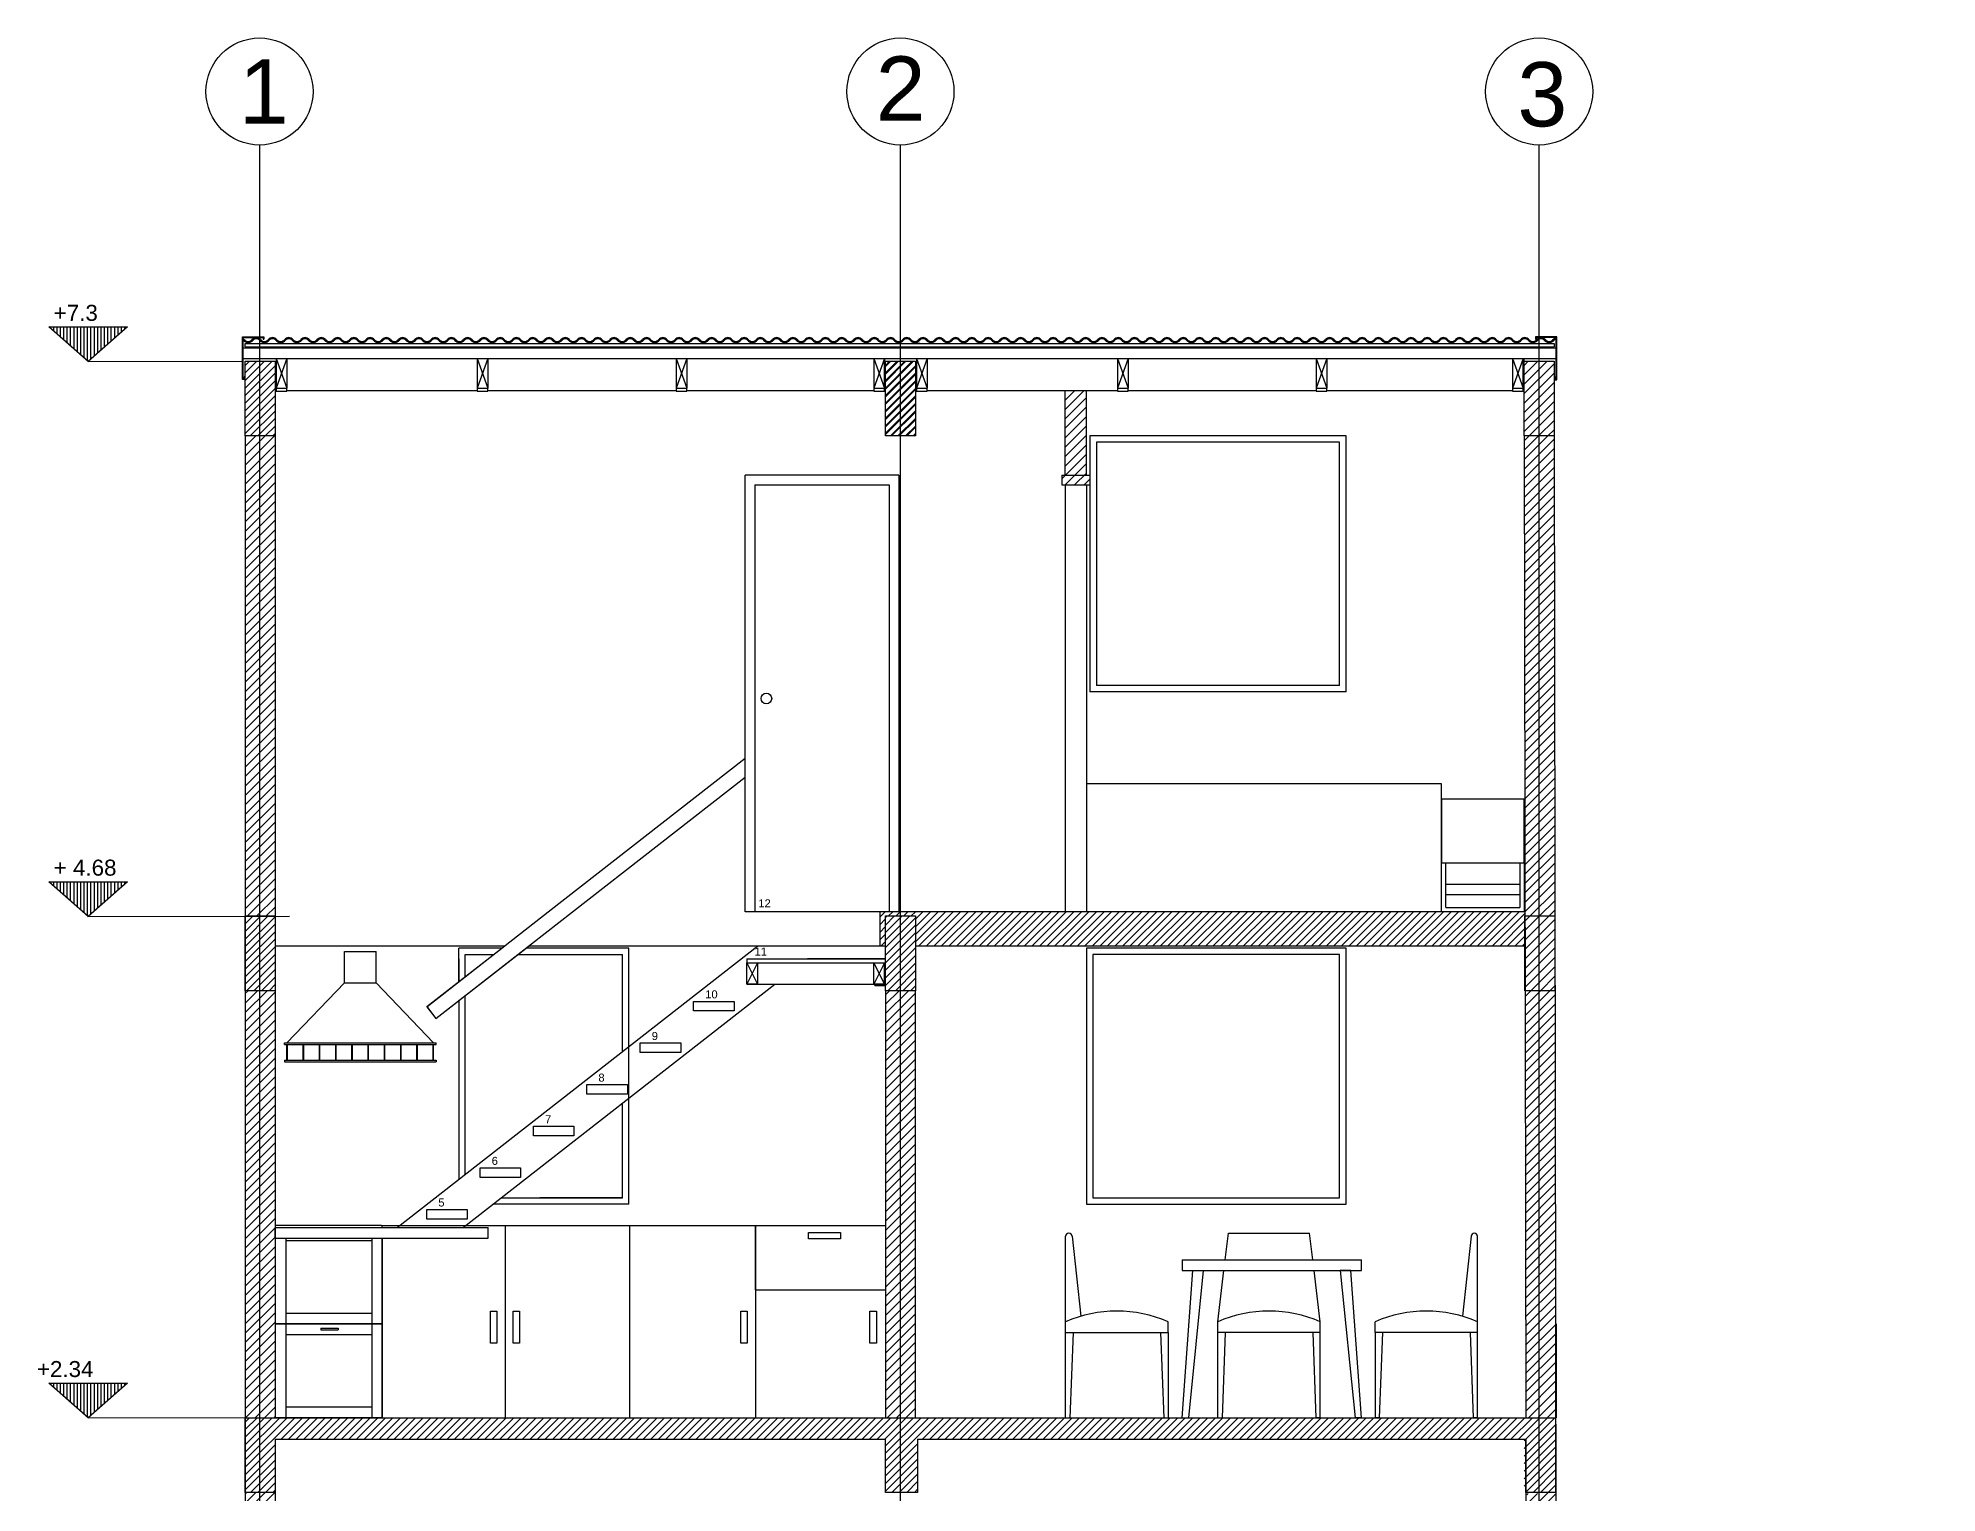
# Model space of a CAD drawing. Header units: inches. Extents: x 270 to 8013, y -75 to 10330.
# Drawn here: x 487 to 1377, y 1658 to 2340 of the extents above; entities that cross this region are included whole.
import ezdxf

# ---------------------------------------------------------------- set-up
doc = ezdxf.new("R2010")
doc.units = ezdxf.units.IN
doc.header["$MEASUREMENT"] = 0
for name, color, linetype in [('A-ANNO-SYMB', 6, 'Continuous'), ('A-ANNO-TEXT', 6, 'Continuous'), ('A-ELEV-MBE1', 7, 'Continuous'), ('A-ELEV-PATT', 8, 'Continuous'), ('A-FLOR-LEVL', 11, 'Continuous'), ('A-FURN', 3, 'Continuous'), ('A-GLAZ-FULL', 4, 'Continuous'), ('A-SECT-MCUT', 7, 'Continuous'), ('A-SECT-PATT', 8, 'Continuous'), ('A-WALL-FULL', 7, 'Continuous'), ('G-ANNO-NPLT', 210, 'Continuous'), ('IN-FURN', 3, 'Continuous')]:
    doc.layers.add(name, color=color, linetype=linetype)
doc.layers.add('k_prospetto', color=251, linetype='Continuous', plot=False)
doc.styles.add('E-ARIAL', font='arial.ttf')
pattern_1 = [(45, (407.2134, 1330.8159), (-1.767767, 1.767767), [])]

msp = doc.modelspace()

# ---------------------------------------------------------------- hatches: boundary and pattern name
at = {"layer": 'A-SECT-PATT'}
h = msp.add_hatch(dxfattribs=at)
h.set_pattern_fill('ANSI31', color=256, scale=0.5, angle=585, style=0)
h.set_pattern_definition([(270, (20958.961, -10978.0017), (1.5875, -4e-15), [])])
h.paths.add_polyline_path([(492.23, 2204.73), (510.62, 2188.5), (529.02, 2204.73)])
h = msp.add_hatch(dxfattribs=at)
h.set_pattern_fill('ANSI31', color=256, scale=20, angle=360, style=0)
h.set_pattern_definition(pattern_1)
h.paths.add_polyline_path([(598.28, 2188.64), (584.28, 2188.64), (584.28, 2153.64), (598.28, 2153.64)])
h = msp.add_hatch(dxfattribs=at)
h.set_pattern_fill('ANSI31', color=256, scale=20, angle=360, style=0)
h.set_pattern_definition(pattern_1)
h.paths.add_polyline_path([(898.25, 2188.64), (884.25, 2188.64), (884.25, 2153.64), (898.25, 2153.64)])
h = msp.add_hatch(dxfattribs=at)
h.set_pattern_fill('ANSI31', color=256, scale=20, angle=360, style=0)
h.set_pattern_definition([(45, (707.179, 1330.8159), (-1.767767, 1.767767), [])])
h.paths.add_polyline_path([(898.25, 2188.64), (884.25, 2188.64), (884.25, 2153.64), (898.25, 2153.64)])
h = msp.add_hatch(dxfattribs=at)
h.set_pattern_fill('ANSI31', color=256, scale=25, angle=360)
h.paths.add_polyline_path([(1190.53, 2188.64), (1183.53, 2188.64), (1183.53, 2174.59), (1183.53, 2153.64), (1190.53, 2153.64)])
h.paths.add_polyline_path([(1197.53, 2188.64), (1190.53, 2188.64), (1190.53, 2153.64), (1197.53, 2153.64)])
h.paths.add_polyline_path([(1190.53, 1928.79), (1183.86, 1928.79), (1183.91, 1893.79), (1190.53, 1893.79)])
h.paths.add_polyline_path([(1197.86, 1928.79), (1190.53, 1928.79), (1190.53, 1893.79), (1197.86, 1893.79)])
h = msp.add_hatch(dxfattribs=at)
h.set_pattern_fill('ANSI31', color=256, scale=25)
h.paths.add_polyline_path([(978.41, 2174.98), (968.41, 2174.98), (968.41, 2135.24), (978.41, 2135.24)])
h.paths.add_polyline_path([(979.91, 2135.24), (966.91, 2135.24), (966.91, 2130.74), (979.91, 2130.74)])
h = msp.add_hatch(dxfattribs=at)
h.set_pattern_fill('ANSI31', color=256, scale=25, angle=360)
h.paths.add_polyline_path([(591.04, 2153.64), (584.28, 2153.64), (584.28, 1928.79), (591.04, 1928.79)])
h.paths.add_polyline_path([(598.28, 2153.64), (591.04, 2153.64), (591.04, 1928.79), (598.28, 1928.79)])
h.paths.add_polyline_path([(1190.53, 2153.64), (1183.53, 2153.64), (1183.86, 1928.79), (1190.53, 1928.79)])
h.paths.add_polyline_path([(1197.53, 2153.64), (1190.53, 2153.64), (1190.53, 1928.79), (1197.86, 1928.79)])
h.paths.add_polyline_path([(1197.91, 1893.79), (1190.53, 1893.79), (1190.53, 1693.73), (1198.2, 1693.73)])
h.paths.add_polyline_path([(1190.53, 1893.79), (1183.91, 1893.79), (1184.2, 1693.73), (1190.53, 1693.73)])
h.paths.add_polyline_path([(891.25, 1893.79), (884.28, 1893.79), (884.29, 1693.73), (891.25, 1693.73)])
h.paths.add_polyline_path([(898.28, 1893.79), (891.25, 1893.79), (891.25, 1693.73), (898.28, 1693.73)])
h.paths.add_polyline_path([(591.04, 1893.79), (584.28, 1893.79), (584.28, 1693.84), (591.04, 1693.85)])
h.paths.add_polyline_path([(598.28, 1781.71), (598.28, 1893.79), (591.04, 1893.79), (591.04, 1693.85), (598.28, 1693.87), (598.28, 1737.72), (598.28, 1737.72)])
h.paths.add_polyline_path([(2537.22, 1893.73), (2530.51, 1893.73), (2530.51, 1693.74), (2532.07, 1693.72), (2537.22, 1693.71)])
h.paths.add_polyline_path([(2544.32, 1893.73), (2537.22, 1893.73), (2537.22, 1693.71), (2544.18, 1693.7)])
h.paths.add_polyline_path([(2537.22, 2153.64), (2530.51, 2153.64), (2530.51, 1928.74), (2532.26, 1928.73), (2537.22, 1928.73)])
h.paths.add_polyline_path([(2544.51, 2153.64), (2537.22, 2153.64), (2537.22, 1928.73), (2544.34, 1928.73)])
h.paths.add_polyline_path([(3137.51, 2153.64), (3130.51, 2153.64), (3130.24, 2030.73), (3130.51, 2030.73), (3130.51, 1930.73), (3130.03, 1930.73), (3130.02, 1928.79), (3137.51, 1928.79)])
h.paths.add_polyline_path([(3144.51, 2153.64), (3137.51, 2153.64), (3137.51, 1928.79), (3144.18, 1928.79)])
h.paths.add_polyline_path([(3137.51, 1893.79), (3129.95, 1893.79), (3129.49, 1683.73), (3129.51, 1683.73), (3129.51, 1658.73), (3129.7, 1658.73), (3137.51, 1658.73)])
h.paths.add_polyline_path([(3144.13, 1893.79), (3137.51, 1893.79), (3137.51, 1658.73), (3143.79, 1658.73)])
h.paths.add_polyline_path([(591.04, 1658.73), (584.28, 1658.73), (584.28, 1458.73), (591.04, 1458.73)])
h.paths.add_polyline_path([(598.28, 1658.73), (591.04, 1658.73), (591.04, 1458.73), (598.28, 1458.73)])
h.paths.add_polyline_path([(1190.37, 1658.23), (1184.73, 1658.23), (1184.73, 1459.4), (1190.37, 1459.4)])
h.paths.add_polyline_path([(1198.25, 1658.73), (1190.53, 1658.73), (1190.53, 1458.73), (1198.53, 1458.73)])
h.paths.add_polyline_path([(2544.15, 1658.73), (2537.22, 1658.73), (2537.22, 1458.73), (2544.01, 1458.73)])
h.paths.add_polyline_path([(2537.22, 1658.73), (2530.51, 1658.73), (2530.51, 1458.73), (2537.22, 1458.73)])
h.paths.add_polyline_path([(2837.43, 1658.8), (2829.01, 1658.8), (2829.01, 1458.73), (2837.43, 1458.73)])
h.paths.add_polyline_path([(2844.06, 1658.8), (2837.43, 1658.8), (2837.43, 1458.73), (2844.01, 1458.73)])
h.paths.add_polyline_path([(3143.79, 1658.7), (3137.51, 1658.71), (3137.51, 1458.73), (3143.51, 1458.73)])
h.paths.add_polyline_path([(3137.51, 1658.71), (3129.44, 1658.73), (3129.01, 1458.73), (3129.51, 1458.73), (3137.51, 1458.73)])
h.paths.add_polyline_path([(3135.35, 1459.4), (3129.7, 1459.4), (3129.7, 1658.23), (3135.35, 1658.23)], flags=16)
h.paths.add_polyline_path([(3135.35, 1658.23), (3129.7, 1658.23), (3129.7, 1459.4), (3135.35, 1459.4)], flags=16)
h = msp.add_hatch(dxfattribs=at)
h.set_pattern_fill('ANSI31', color=256, scale=0.5, angle=585, style=0)
h.set_pattern_definition([(270, (20958.961, -11237.9134), (1.5875, -4e-15), [])])
h.paths.add_polyline_path([(492.23, 1944.82), (510.62, 1928.59), (529.02, 1944.82)])
h = msp.add_hatch(dxfattribs=at)
h.set_pattern_fill('ANSI31', color=256, scale=20, angle=360, style=0)
h.set_pattern_definition(pattern_1)
h.paths.add_polyline_path([(598.28, 1928.79), (584.28, 1928.79), (584.28, 1893.79), (598.28, 1893.79)])
h = msp.add_hatch(dxfattribs=at)
h.set_pattern_fill('ANSI31', color=256, scale=20, angle=360)
h.set_pattern_definition([(45, (415.6093, -998.4868), (-1.767767, 1.767767), [])])
h.paths.add_polyline_path([(1183.87, 1914.75), (1183.87, 1930.73), (881.56, 1930.74), (881.56, 1914.74), (884.28, 1914.74), (884.28, 1928.79), (898.28, 1928.79), (898.28, 1914.74)])
h = msp.add_hatch(dxfattribs=at)
h.set_pattern_fill('ANSI31', color=256, scale=20, angle=360, style=0)
h.set_pattern_definition(pattern_1)
h.paths.add_polyline_path([(898.28, 1928.79), (884.28, 1928.79), (884.28, 1893.79), (898.28, 1893.79)])
h = msp.add_hatch(dxfattribs=at)
h.set_pattern_fill('STEEL', color=256, scale=2, angle=450, style=0)
h.set_pattern_definition([(225, (7377.65118, -1542.05843), (-0.176776695, 0.176776695), []), (225, (7377.52618, -1542.05843), (-0.176776695, 0.176776695), [])])
h.paths.add_polyline_path([(879.28, 1896.29), (879.28, 1896.79), (883.78, 1896.79), (883.78, 1901.29), (884.28, 1901.29), (884.28, 1896.29)])
h = msp.add_hatch(dxfattribs=at)
h.set_pattern_fill('ANSI31', color=256, scale=0.5, angle=585, style=0)
h.set_pattern_definition([(270, (20958.961, -11472.7927), (1.5875, -4e-15), [])])
h.paths.add_polyline_path([(492.23, 1709.94), (510.62, 1693.71), (529.02, 1709.94)])
h = msp.add_hatch(dxfattribs=at)
h.set_pattern_fill('ANSI31', color=256, scale=20, angle=360, style=0)
h.set_pattern_definition(pattern_1)
h.paths.add_polyline_path([(598.28, 1683.73), (884.29, 1683.73), (884.29, 1658.73), (899.29, 1658.73), (899.29, 1683.73), (1183.53, 1683.73), (1183.53, 1658.73), (1198.53, 1658.73), (1198.53, 1693.73), (1183.53, 1693.73), (717.99, 1693.73), (584.28, 1693.73), (584.28, 1658.73), (598.28, 1658.73)])

# ---------------------------------------------------------------- linework, layer by layer
at = {"layer": 'A-ANNO-SYMB'}
for p, q in [((510.61, 2188.52), (583.28, 2188.67)), ((510.37, 1928.6), (605, 1928.76)), ((510.61, 1693.73), (605.23, 1693.88))]:
    msp.add_line(p, q, dxfattribs=at)
for points in [[(510.61, 2188.52), (492.21, 2204.75), (529.01, 2204.75)], [(510.61, 1928.6), (492.21, 1944.83), (529.01, 1944.83)], [(510.61, 1693.73), (492.21, 1709.95), (529.01, 1709.95)]]:
    msp.add_lwpolyline(points, close=True, dxfattribs=at)
for centre in [(590.93, 2315.01), (891.25, 2315.01), (1190.53, 2315.01)]:
    msp.add_circle(centre, 25.08, dxfattribs=at)
at = {"layer": 'A-ELEV-MBE1'}
for p, q in [((583.7, 2198.83), (583.31, 2198.51)), ((592.71, 2199.06), (593.01, 2199.06)), ((690.38, 2198.83), (689.99, 2198.51)), ((694.19, 2198.83), (694.58, 2198.51)), ((751.34, 2198.83), (750.95, 2198.51)), ((858.02, 2198.83), (857.63, 2198.51)), ((861.83, 2198.83), (862.22, 2198.51)), ((957.08, 2198.83), (956.69, 2198.51)), ((960.89, 2198.83), (961.28, 2198.51)), ((1063.77, 2198.83), (1063.38, 2198.51)), ((1067.58, 2198.83), (1067.96, 2198.51)), ((1162.83, 2198.83), (1162.44, 2198.51)), ((1166.64, 2198.83), (1167.02, 2198.51)), ((583.31, 2194.98), (898.25, 2194.98)), ((583.31, 2189.98), (898.25, 2189.98)), ((584.28, 2196.95), (898.25, 2196.95)), ((584.28, 2195.45), (584.28, 2196.95)), ((584.28, 2195.45), (898.25, 2195.45)), ((883.73, 2174.59), (883.73, 2189.98)), ((884.25, 2196.95), (1197.53, 2196.95)), ((884.25, 2195.45), (1197.53, 2195.45)), ((884.25, 2194.98), (1198.51, 2194.98)), ((884.28, 2189.98), (1198.85, 2189.98)), ((900.29, 2196.96), (898.49, 2196.96)), ((1183.53, 2174.59), (1183.53, 2189.98)), ((583.71, 2180.36), (583.71, 2181.36)), ((584.01, 2181.36), (583.71, 2181.36)), ((584.01, 2180.06), (584.01, 2181.36)), ((1197.81, 2180.02), (1197.81, 2181.32)), ((1197.81, 2181.32), (1198.11, 2181.32)), ((1198.11, 2180.32), (1198.11, 2181.32)), ((603.76, 2174.98), (692.97, 2174.98)), ((697.97, 2174.98), (786.1, 2174.98)), ((791.1, 2174.98), (878.73, 2174.98)), ((903.72, 2174.98), (992.93, 2174.98)), ((968.41, 2135.24), (968.41, 2174.98)), ((978.41, 2135.24), (978.41, 2174.98)), ((997.93, 2174.98), (1086.07, 2174.98)), ((1091.07, 2174.98), (1178.06, 2174.98)), ((1183.53, 2153.64), (1184.2, 1693.73)), ((1197.53, 2153.64), (1198.53, 1458.73)), ((890.46, 2135.24), (890.46, 1930.74)), ((966.91, 2135.24), (979.91, 2135.24)), ((966.91, 2135.24), (966.91, 2130.74)), ((966.91, 2130.74), (979.91, 2130.74)), ((979.91, 2135.24), (979.91, 2130.74)), ((1183.86, 1930.73), (818.46, 1930.74)), ((881.56, 1930.74), (881.56, 1914.74)), ((598.29, 1914.73), (705.75, 1914.74)), ((717.13, 1914.74), (884.27, 1914.74)), ((898.28, 1914.74), (1183.86, 1914.74)), ((884.28, 1908.75), (847.7, 1908.75)), ((847.76, 1908.79), (884.28, 1908.79)), ((1184.21, 1683.73), (1184.53, 1458.73))]:
    msp.add_line(p, q, dxfattribs=at)
for points in [[(584.01, 2180.06), (583.01, 2180.06), (583.01, 2200.06), (593.01, 2200.06), (593.01, 2199.06)], [(583.71, 2180.36), (583.31, 2180.36), (583.31, 2199.76), (592.71, 2199.76), (592.71, 2199.06)], [(1197.81, 2180.02), (1198.81, 2180.02), (1198.81, 2200.02), (1188.81, 2200.02), (1188.81, 2199.02)], [(1198.11, 2180.32), (1198.51, 2180.32), (1198.51, 2199.72), (1189.11, 2199.72), (1189.11, 2199.02)], [(898.49, 2196.95), (898.49, 2196.96)], [(900.29, 2196.96), (900.29, 2196.95)], [(1178.06, 2175.97), (1178.06, 2174.59), (1183.06, 2174.59), (1183.06, 2189.98)], [(598.76, 2175.97), (598.76, 2174.59), (603.76, 2174.59), (603.76, 2175.97)], [(692.97, 2175.97), (692.97, 2174.59), (697.97, 2174.59), (697.97, 2175.97)], [(786.1, 2175.97), (786.1, 2174.59), (791.1, 2174.59), (791.1, 2175.97)], [(878.73, 2175.97), (878.73, 2174.59), (883.73, 2174.59), (883.73, 2175.97)], [(898.72, 2175.97), (898.72, 2174.59), (903.72, 2174.59), (903.72, 2175.97)], [(992.93, 2175.97), (992.93, 2174.59), (997.93, 2174.59), (997.93, 2175.97)], [(1086.07, 2175.97), (1086.07, 2174.59), (1091.07, 2174.59), (1091.07, 2175.97)], [(879.28, 1896.29), (879.28, 1896.79), (883.78, 1896.79), (883.78, 1901.29), (884.28, 1901.29)], [(879.28, 1896.29), (884.28, 1896.29), (884.28, 1901.29)], [(899.29, 1683.73), (899.29, 1658.73), (884.29, 1658.73), (884.29, 1683.73)]]:
    msp.add_lwpolyline(points, dxfattribs=at)
for centre, radius, start, end in [((585.61, 2200.39), 2.97, 219.42406, 320.57594), ((585.61, 2200.39), 2.47, 219.42406, 320.57594), ((589.42, 2197.26), 2.47, 39.42406, 140.57594), ((589.42, 2197.26), 1.97, 39.42406, 140.57594), ((593.23, 2200.39), 2.97, 219.42406, 320.57594), ((593.23, 2200.39), 2.47, 219.42406, 320.57594), ((597.04, 2197.26), 2.47, 39.42406, 140.57594), ((597.04, 2197.26), 1.97, 39.42406, 140.57594), ((600.85, 2200.39), 2.97, 219.42406, 320.57594), ((600.85, 2200.39), 2.47, 219.42406, 320.57594), ((604.66, 2197.26), 2.47, 39.42406, 140.57594), ((604.66, 2197.26), 1.97, 39.42406, 140.57594), ((608.47, 2200.39), 2.97, 219.42406, 320.57594), ((608.47, 2200.39), 2.47, 219.42406, 320.57594), ((612.28, 2197.26), 2.47, 39.42406, 140.57594), ((612.28, 2197.26), 1.97, 39.42406, 140.57594), ((616.09, 2200.39), 2.97, 219.42406, 320.57594), ((616.09, 2200.39), 2.47, 219.42406, 320.57594), ((619.9, 2197.26), 2.47, 39.42406, 140.57594), ((619.9, 2197.26), 1.97, 39.42406, 140.57594), ((623.71, 2200.39), 2.97, 219.42406, 320.57594), ((623.71, 2200.39), 2.47, 219.42406, 320.57594), ((627.52, 2197.26), 2.47, 39.42406, 140.57594), ((627.52, 2197.26), 1.97, 39.42406, 140.57594), ((631.33, 2200.39), 2.97, 219.42406, 320.57594), ((631.33, 2200.39), 2.47, 219.42406, 320.57594), ((635.14, 2197.26), 2.47, 39.42406, 140.57594), ((635.14, 2197.26), 1.97, 39.42406, 140.57594), ((638.95, 2200.39), 2.97, 219.42406, 320.57594), ((638.95, 2200.39), 2.47, 219.42406, 320.57594), ((642.76, 2197.26), 2.47, 39.42406, 140.57594), ((642.76, 2197.26), 1.97, 39.42406, 140.57594), ((646.57, 2200.39), 2.97, 219.42406, 320.57594), ((646.57, 2200.39), 2.47, 219.42406, 320.57594), ((650.38, 2197.26), 2.47, 39.42406, 140.57594), ((650.38, 2197.26), 1.97, 39.42406, 140.57594), ((654.19, 2200.39), 2.97, 219.42406, 320.57594), ((654.19, 2200.39), 2.47, 219.42406, 320.57594), ((658, 2197.26), 2.47, 39.42406, 140.57594), ((658, 2197.26), 1.97, 39.42406, 140.57594), ((661.81, 2200.39), 2.97, 219.42406, 320.57594), ((661.81, 2200.39), 2.47, 219.42406, 320.57594), ((665.62, 2197.26), 2.47, 39.42406, 140.57594), ((665.62, 2197.26), 1.97, 39.42406, 140.57594), ((669.43, 2200.39), 2.97, 219.42406, 320.57594), ((669.43, 2200.39), 2.47, 219.42406, 320.57594), ((673.24, 2197.26), 2.47, 39.42406, 140.57594), ((673.24, 2197.26), 1.97, 39.42406, 140.57594), ((677.05, 2200.39), 2.97, 219.42406, 320.57594), ((677.05, 2200.39), 2.47, 219.42406, 320.57594), ((680.86, 2197.26), 2.47, 39.42406, 140.57594), ((680.86, 2197.26), 1.97, 39.42406, 140.57594), ((684.67, 2200.39), 2.97, 219.42406, 320.57594), ((684.67, 2200.39), 2.47, 219.42406, 320.57594), ((688.48, 2197.26), 2.47, 39.42406, 140.57594), ((688.48, 2197.26), 1.97, 39.42406, 140.57594), ((692.29, 2200.39), 2.97, 219.42406, 320.57594), ((692.29, 2200.39), 2.97, 219.42406, 320.57594), ((692.29, 2200.39), 2.47, 219.42406, 320.57594), ((692.29, 2200.39), 2.47, 219.42406, 320.57594), ((696.1, 2197.26), 2.47, 39.42406, 140.57594), ((696.1, 2197.26), 1.97, 39.42406, 140.57594), ((699.91, 2200.39), 2.97, 219.42406, 320.57594), ((699.91, 2200.39), 2.47, 219.42406, 320.57594), ((703.72, 2197.26), 2.47, 39.42406, 140.57594), ((703.72, 2197.26), 1.97, 39.42406, 140.57594), ((707.53, 2200.39), 2.97, 219.42406, 320.57594), ((707.53, 2200.39), 2.47, 219.42406, 320.57594), ((711.34, 2197.26), 2.47, 39.42406, 140.57594), ((711.34, 2197.26), 1.97, 39.42406, 140.57594), ((715.15, 2200.39), 2.97, 219.42406, 320.57594), ((715.15, 2200.39), 2.47, 219.42406, 320.57594), ((718.96, 2197.26), 2.47, 39.42406, 140.57594), ((718.96, 2197.26), 1.97, 39.42406, 140.57594), ((722.77, 2200.39), 2.97, 219.42406, 320.57594), ((722.77, 2200.39), 2.47, 219.42406, 320.57594), ((726.58, 2197.26), 2.47, 39.42406, 140.57594), ((726.58, 2197.26), 1.97, 39.42406, 140.57594), ((730.39, 2200.39), 2.97, 219.42406, 320.57594), ((730.39, 2200.39), 2.47, 219.42406, 320.57594), ((734.2, 2197.26), 2.47, 39.42406, 140.57594), ((734.2, 2197.26), 1.97, 39.42406, 140.57594), ((738.01, 2200.39), 2.97, 219.42406, 320.57594), ((738.01, 2200.39), 2.47, 219.42406, 320.57594), ((741.82, 2197.26), 2.47, 39.42406, 140.57594), ((741.82, 2197.26), 1.97, 39.42406, 140.57594), ((745.63, 2200.39), 2.97, 219.42406, 320.57594), ((745.63, 2200.39), 2.47, 219.42406, 320.57594), ((749.44, 2197.26), 2.47, 39.42406, 140.57594), ((749.44, 2197.26), 1.97, 39.42406, 140.57594), ((753.25, 2200.39), 2.97, 219.42406, 320.57594), ((753.25, 2200.39), 2.97, 219.42406, 320.57594), ((753.25, 2200.39), 2.47, 219.42406, 320.57594), ((753.25, 2200.39), 2.47, 219.42406, 320.57594), ((757.06, 2197.26), 2.47, 39.42406, 140.57594), ((757.06, 2197.26), 2.47, 39.42406, 140.57594), ((757.06, 2197.26), 1.97, 39.42406, 140.57594), ((757.06, 2197.26), 1.97, 39.42406, 140.57594), ((760.87, 2200.39), 2.97, 219.42406, 320.57594), ((760.87, 2200.39), 2.47, 219.42406, 320.57594), ((764.68, 2197.26), 2.47, 39.42406, 140.57594), ((764.68, 2197.26), 1.97, 39.42406, 140.57594), ((768.49, 2200.39), 2.97, 219.42406, 320.57594), ((768.49, 2200.39), 2.47, 219.42406, 320.57594), ((772.3, 2197.26), 2.47, 39.42406, 140.57594), ((772.3, 2197.26), 1.97, 39.42406, 140.57594), ((776.11, 2200.39), 2.97, 219.42406, 320.57594), ((776.11, 2200.39), 2.47, 219.42406, 320.57594), ((779.92, 2197.26), 2.47, 39.42406, 140.57594), ((779.92, 2197.26), 1.97, 39.42406, 140.57594), ((783.73, 2200.39), 2.97, 219.42406, 320.57594), ((783.73, 2200.39), 2.47, 219.42406, 320.57594), ((787.54, 2197.26), 2.47, 39.42406, 140.57594), ((787.54, 2197.26), 1.97, 39.42406, 140.57594), ((791.35, 2200.39), 2.97, 219.42406, 320.57594), ((791.35, 2200.39), 2.47, 219.42406, 320.57594), ((795.16, 2197.26), 2.47, 39.42406, 140.57594), ((795.16, 2197.26), 1.97, 39.42406, 140.57594), ((798.97, 2200.39), 2.97, 219.42406, 320.57594), ((798.97, 2200.39), 2.47, 219.42406, 320.57594), ((802.78, 2197.26), 2.47, 39.42406, 140.57594), ((802.78, 2197.26), 1.97, 39.42406, 140.57594), ((806.59, 2200.39), 2.97, 219.42406, 320.57594), ((806.59, 2200.39), 2.47, 219.42406, 320.57594), ((810.4, 2197.26), 2.47, 39.42406, 140.57594), ((810.4, 2197.26), 1.97, 39.42406, 140.57594), ((814.21, 2200.39), 2.97, 219.42406, 320.57594), ((814.21, 2200.39), 2.47, 219.42406, 320.57594), ((818.02, 2197.26), 2.47, 39.42406, 140.57594), ((818.02, 2197.26), 1.97, 39.42406, 140.57594), ((821.83, 2200.39), 2.97, 219.42406, 320.57594), ((821.83, 2200.39), 2.47, 219.42406, 320.57594), ((825.64, 2197.26), 2.47, 39.42406, 140.57594), ((825.64, 2197.26), 1.97, 39.42406, 140.57594), ((829.45, 2200.39), 2.97, 219.42406, 320.57594), ((829.45, 2200.39), 2.47, 219.42406, 320.57594), ((833.26, 2197.26), 2.47, 39.42406, 140.57594), ((833.26, 2197.26), 1.97, 39.42406, 140.57594), ((837.07, 2200.39), 2.97, 219.42406, 320.57594), ((837.07, 2200.39), 2.47, 219.42406, 320.57594), ((840.88, 2197.26), 2.47, 39.42406, 140.57594), ((840.88, 2197.26), 1.97, 39.42406, 140.57594), ((844.69, 2200.39), 2.97, 219.42406, 320.57594), ((844.69, 2200.39), 2.47, 219.42406, 320.57594), ((848.5, 2197.26), 2.47, 39.42406, 140.57594), ((848.5, 2197.26), 1.97, 39.42406, 140.57594), ((852.31, 2200.39), 2.97, 219.42406, 320.57594), ((852.31, 2200.39), 2.47, 219.42406, 320.57594), ((856.12, 2197.26), 2.47, 39.42406, 140.57594), ((856.12, 2197.26), 1.97, 39.42406, 140.57594), ((859.93, 2200.39), 2.97, 219.42406, 320.57594), ((859.93, 2200.39), 2.97, 219.42406, 320.57594), ((859.93, 2200.39), 2.47, 219.42406, 320.57594), ((859.93, 2200.39), 2.47, 219.42406, 320.57594), ((863.74, 2197.26), 2.47, 39.42406, 140.57594), ((863.74, 2197.26), 1.97, 39.42406, 140.57594), ((867.55, 2200.39), 2.97, 219.42406, 320.57594), ((867.55, 2200.39), 2.47, 219.42406, 320.57594), ((871.36, 2197.26), 2.47, 39.42406, 140.57594), ((871.36, 2197.26), 1.97, 39.42406, 140.57594), ((875.17, 2200.39), 2.97, 219.42406, 320.57594), ((875.17, 2200.39), 2.47, 219.42406, 320.57594), ((878.98, 2197.26), 2.47, 39.42406, 140.57594), ((878.98, 2197.26), 1.97, 39.42406, 140.57594), ((882.79, 2200.39), 2.97, 219.42406, 320.57594), ((882.79, 2200.39), 2.47, 219.42406, 320.57594), ((886.6, 2197.26), 2.47, 39.42406, 140.57594), ((886.6, 2197.26), 1.97, 39.42406, 140.57594), ((890.41, 2200.39), 2.97, 219.42406, 320.57594), ((890.41, 2200.39), 2.97, 219.42406, 320.57594), ((890.41, 2200.39), 2.47, 219.42406, 320.57594), ((890.41, 2200.39), 2.47, 219.42406, 320.57594), ((894.22, 2197.26), 2.47, 39.42406, 140.57594), ((894.22, 2197.26), 2.47, 39.42406, 140.57594), ((894.22, 2197.26), 1.97, 39.42406, 140.57594), ((894.22, 2197.26), 1.97, 39.42406, 140.57594), ((898.03, 2200.39), 2.97, 219.42406, 320.57594), ((898.03, 2200.39), 2.47, 219.42406, 320.57594), ((901.84, 2197.26), 2.47, 39.42406, 140.57594), ((901.84, 2197.26), 1.97, 39.42406, 140.57594), ((905.65, 2200.39), 2.97, 219.42406, 320.57594), ((905.65, 2200.39), 2.47, 219.42406, 320.57594), ((909.46, 2197.26), 2.47, 39.42406, 140.57594), ((909.46, 2197.26), 1.97, 39.42406, 140.57594), ((913.27, 2200.39), 2.97, 219.42406, 320.57594), ((913.27, 2200.39), 2.47, 219.42406, 320.57594), ((917.08, 2197.26), 2.47, 39.42406, 140.57594), ((917.08, 2197.26), 1.97, 39.42406, 140.57594), ((920.89, 2200.39), 2.97, 219.42406, 320.57594), ((920.89, 2200.39), 2.47, 219.42406, 320.57594), ((924.7, 2197.26), 2.47, 39.42406, 140.57594), ((924.7, 2197.26), 1.97, 39.42406, 140.57594), ((928.51, 2200.39), 2.97, 219.42406, 320.57594), ((928.51, 2200.39), 2.47, 219.42406, 320.57594), ((932.32, 2197.26), 2.47, 39.42406, 140.57594), ((932.32, 2197.26), 1.97, 39.42406, 140.57594), ((936.13, 2200.39), 2.97, 219.42406, 320.57594), ((936.13, 2200.39), 2.47, 219.42406, 320.57594), ((939.94, 2197.26), 2.47, 39.42406, 140.57594), ((939.94, 2197.26), 1.97, 39.42406, 140.57594), ((943.75, 2200.39), 2.97, 219.42406, 320.57594), ((943.75, 2200.39), 2.47, 219.42406, 320.57594), ((947.56, 2197.26), 2.47, 39.42406, 140.57594), ((947.56, 2197.26), 1.97, 39.42406, 140.57594), ((951.37, 2200.39), 2.97, 219.42406, 320.57594), ((951.37, 2200.39), 2.47, 219.42406, 320.57594), ((955.18, 2197.26), 2.47, 39.42406, 140.57594), ((955.18, 2197.26), 1.97, 39.42406, 140.57594), ((958.99, 2200.39), 2.97, 219.42406, 320.57594), ((958.99, 2200.39), 2.97, 219.42406, 320.57594), ((958.99, 2200.39), 2.47, 219.42406, 320.57594), ((958.99, 2200.39), 2.47, 219.42406, 320.57594), ((962.8, 2197.26), 2.47, 39.42406, 140.57594), ((962.8, 2197.26), 1.97, 39.42406, 140.57594), ((966.61, 2200.39), 2.97, 219.42406, 320.57594), ((966.61, 2200.39), 2.47, 219.42406, 320.57594), ((970.42, 2197.26), 2.47, 39.42406, 140.57594), ((970.42, 2197.26), 1.97, 39.42406, 140.57594), ((974.23, 2200.39), 2.97, 219.42406, 320.57594), ((974.23, 2200.39), 2.47, 219.42406, 320.57594), ((978.04, 2197.26), 2.47, 39.42406, 140.57594), ((978.04, 2197.26), 1.97, 39.42406, 140.57594), ((981.85, 2200.39), 2.97, 219.42406, 320.57594), ((981.85, 2200.39), 2.47, 219.42406, 320.57594), ((985.66, 2197.26), 2.47, 39.42406, 140.57594), ((985.66, 2197.26), 1.97, 39.42406, 140.57594), ((989.47, 2200.39), 2.97, 219.42406, 320.57594), ((989.47, 2200.39), 2.47, 219.42406, 320.57594), ((993.28, 2197.26), 2.47, 39.42406, 140.57594), ((993.28, 2197.26), 1.97, 39.42406, 140.57594), ((997.09, 2200.39), 2.97, 219.42406, 320.57594), ((997.09, 2200.39), 2.47, 219.42406, 320.57594), ((1000.9, 2197.26), 2.47, 39.42406, 140.57594), ((1000.9, 2197.26), 1.97, 39.42406, 140.57594), ((1004.71, 2200.39), 2.97, 219.42406, 320.57594), ((1004.71, 2200.39), 2.47, 219.42406, 320.57594), ((1008.52, 2197.26), 2.47, 39.42406, 140.57594), ((1008.52, 2197.26), 1.97, 39.42406, 140.57594), ((1012.33, 2200.39), 2.97, 219.42406, 320.57594), ((1012.33, 2200.39), 2.47, 219.42406, 320.57594), ((1016.14, 2197.26), 2.47, 39.42406, 140.57594), ((1016.14, 2197.26), 1.97, 39.42406, 140.57594), ((1019.95, 2200.39), 2.97, 219.42406, 320.57594), ((1019.95, 2200.39), 2.47, 219.42406, 320.57594), ((1023.76, 2197.26), 2.47, 39.42406, 140.57594), ((1023.76, 2197.26), 1.97, 39.42406, 140.57594), ((1027.57, 2200.39), 2.97, 219.42406, 320.57594), ((1027.57, 2200.39), 2.47, 219.42406, 320.57594), ((1031.38, 2197.26), 2.47, 39.42406, 140.57594), ((1031.38, 2197.26), 1.97, 39.42406, 140.57594), ((1035.19, 2200.39), 2.97, 219.42406, 320.57594), ((1035.19, 2200.39), 2.47, 219.42406, 320.57594), ((1039, 2197.26), 2.47, 39.42406, 140.57594), ((1039, 2197.26), 1.97, 39.42406, 140.57594), ((1042.81, 2200.39), 2.97, 219.42406, 320.57594), ((1042.81, 2200.39), 2.47, 219.42406, 320.57594), ((1046.62, 2197.26), 2.47, 39.42406, 140.57594), ((1046.62, 2197.26), 1.97, 39.42406, 140.57594), ((1050.43, 2200.39), 2.97, 219.42406, 320.57594), ((1050.43, 2200.39), 2.47, 219.42406, 320.57594), ((1054.24, 2197.26), 2.47, 39.42406, 140.57594), ((1054.24, 2197.26), 1.97, 39.42406, 140.57594), ((1058.05, 2200.39), 2.97, 219.42406, 320.57594), ((1058.05, 2200.39), 2.47, 219.42406, 320.57594), ((1061.86, 2197.26), 2.47, 39.42406, 140.57594), ((1061.86, 2197.26), 1.97, 39.42406, 140.57594), ((1065.67, 2200.39), 2.97, 219.42406, 320.57594), ((1065.67, 2200.39), 2.97, 219.42406, 320.57594), ((1065.67, 2200.39), 2.47, 219.42406, 320.57594), ((1065.67, 2200.39), 2.47, 219.42406, 320.57594), ((1069.48, 2197.26), 2.47, 39.42406, 140.57594), ((1069.48, 2197.26), 1.97, 39.42406, 140.57594), ((1073.29, 2200.39), 2.97, 219.42406, 320.57594), ((1073.29, 2200.39), 2.47, 219.42406, 320.57594), ((1077.1, 2197.26), 2.47, 39.42406, 140.57594), ((1077.1, 2197.26), 1.97, 39.42406, 140.57594), ((1080.91, 2200.39), 2.97, 219.42406, 320.57594), ((1080.91, 2200.39), 2.47, 219.42406, 320.57594), ((1084.72, 2197.26), 2.47, 39.42406, 140.57594), ((1084.72, 2197.26), 1.97, 39.42406, 140.57594), ((1088.53, 2200.39), 2.97, 219.42406, 320.57594), ((1088.53, 2200.39), 2.47, 219.42406, 320.57594), ((1092.34, 2197.26), 2.47, 39.42406, 140.57594), ((1092.34, 2197.26), 1.97, 39.42406, 140.57594), ((1096.15, 2200.39), 2.97, 219.42406, 320.57594), ((1096.15, 2200.39), 2.97, 219.42406, 320.57594), ((1096.15, 2200.39), 2.47, 219.42406, 320.57594), ((1096.15, 2200.39), 2.47, 219.42406, 320.57594), ((1099.96, 2197.26), 2.47, 39.42406, 140.57594), ((1099.96, 2197.26), 1.97, 39.42406, 140.57594), ((1103.77, 2200.39), 2.97, 219.42406, 320.57594), ((1103.77, 2200.39), 2.47, 219.42406, 320.57594), ((1107.58, 2197.26), 2.47, 39.42406, 140.57594), ((1107.58, 2197.26), 1.97, 39.42406, 140.57594), ((1111.39, 2200.39), 2.97, 219.42406, 320.57594), ((1111.39, 2200.39), 2.47, 219.42406, 320.57594), ((1115.2, 2197.26), 2.47, 39.42406, 140.57594), ((1115.2, 2197.26), 1.97, 39.42406, 140.57594), ((1119.01, 2200.39), 2.97, 219.42406, 320.57594), ((1119.01, 2200.39), 2.47, 219.42406, 320.57594), ((1122.82, 2197.26), 2.47, 39.42406, 140.57594), ((1122.82, 2197.26), 1.97, 39.42406, 140.57594), ((1126.63, 2200.39), 2.97, 219.42406, 320.57594), ((1126.63, 2200.39), 2.47, 219.42406, 320.57594), ((1130.44, 2197.26), 2.47, 39.42406, 140.57594), ((1130.44, 2197.26), 1.97, 39.42406, 140.57594), ((1134.25, 2200.39), 2.97, 219.42406, 320.57594), ((1134.25, 2200.39), 2.47, 219.42406, 320.57594), ((1138.06, 2197.26), 2.47, 39.42406, 140.57594), ((1138.06, 2197.26), 1.97, 39.42406, 140.57594), ((1141.87, 2200.39), 2.97, 219.42406, 320.57594), ((1141.87, 2200.39), 2.47, 219.42406, 320.57594), ((1145.68, 2197.26), 2.47, 39.42406, 140.57594), ((1145.68, 2197.26), 1.97, 39.42406, 140.57594), ((1149.49, 2200.39), 2.97, 219.42406, 320.57594), ((1149.49, 2200.39), 2.47, 219.42406, 320.57594), ((1153.3, 2197.26), 2.47, 39.42406, 140.57594), ((1153.3, 2197.26), 1.97, 39.42406, 140.57594), ((1157.11, 2200.39), 2.97, 219.42406, 320.57594), ((1157.11, 2200.39), 2.47, 219.42406, 320.57594), ((1160.92, 2197.26), 2.47, 39.42406, 140.57594), ((1160.92, 2197.26), 1.97, 39.42406, 140.57594), ((1164.73, 2200.39), 2.97, 219.42406, 320.57594), ((1164.73, 2200.39), 2.97, 219.42406, 320.57594), ((1164.73, 2200.39), 2.47, 219.42406, 320.57594), ((1164.73, 2200.39), 2.47, 219.42406, 320.57594), ((1168.54, 2197.26), 2.47, 39.42406, 140.57594), ((1168.54, 2197.26), 1.97, 39.42406, 140.57594), ((1172.35, 2200.39), 2.97, 219.42406, 320.57594), ((1172.35, 2200.39), 2.47, 219.42406, 320.57594), ((1176.16, 2197.26), 2.47, 39.42406, 140.57594), ((1176.16, 2197.26), 1.97, 39.42406, 140.57594), ((1179.97, 2200.39), 2.97, 219.42406, 320.57594), ((1179.97, 2200.39), 2.47, 219.42406, 320.57594), ((1183.78, 2197.26), 2.47, 39.42406, 140.57594), ((1183.78, 2197.26), 1.97, 39.42406, 140.57594), ((1187.59, 2200.39), 2.97, 219.42406, 320.57594), ((1187.59, 2200.39), 2.47, 219.42406, 320.57594), ((1191.4, 2197.26), 2.47, 39.42406, 140.57594), ((1191.4, 2197.26), 1.97, 39.42406, 140.57594), ((1195.21, 2200.39), 2.97, 219.42406, 320.57594), ((1195.21, 2200.39), 2.97, 219.42406, 320.57594), ((1195.21, 2200.39), 2.47, 219.42406, 320.57594), ((1195.21, 2200.39), 2.47, 219.42406, 320.57594), ((1199.02, 2197.26), 2.47, 102.03256, 140.57594), ((1199.02, 2197.26), 2.47, 102.03256, 140.57594), ((1199.02, 2197.26), 1.97, 105.15803, 140.57594), ((1199.02, 2197.26), 1.97, 105.15803, 140.57594)]:
    msp.add_arc(centre, radius, start, end, dxfattribs=at)
at = {"layer": 'A-ELEV-PATT'}
for p, q in [((764.03, 1872.7), (764.03, 1908.75)), ((884.28, 1893.79), (884.29, 1693.73)), ((898.28, 1693.73), (898.28, 1893.79))]:
    msp.add_line(p, q, dxfattribs=at)
at = {"layer": 'A-FLOR-LEVL'}
for p, q in [((818.46, 2002.65), (818.46, 2135.24)), ((890.46, 2135.24), (818.46, 2135.24)), ((822.96, 2130.74), (822.96, 1930.73)), ((822.96, 2130.74), (885.96, 2130.74)), ((885.96, 2130.74), (885.96, 1930.74)), ((968.41, 2130.74), (968.41, 1930.73)), ((978.41, 2130.74), (978.41, 1930.73)), ((726.25, 1930.73), (818.46, 2002.65)), ((818.46, 1930.74), (818.46, 2002.65)), ((737.63, 1930.73), (818.46, 1993.77)), ((669.28, 1886.29), (726.25, 1930.73)), ((673.59, 1880.78), (737.63, 1930.73)), ((655.44, 1782.88), (824.49, 1914.74)), ((669.27, 1886.31), (705.85, 1914.84)), ((673.59, 1880.78), (717.27, 1914.84)), ((819.28, 1908.79), (819.28, 1906.79)), ((845.19, 1906.79), (884.28, 1906.79)), ((883.78, 1896.93), (883.77, 1906.79)), ((686.33, 1782.88), (832.37, 1896.79)), ((832.37, 1896.79), (884.28, 1896.79)), ((669.27, 1886.31), (673.59, 1880.78)), ((669.28, 1886.29), (673.59, 1880.78)), ((598.28, 1782.88), (698.08, 1782.88)), ((698.08, 1777.88), (698.08, 1782.88)), ((598.28, 1777.88), (698.08, 1777.88))]:
    msp.add_line(p, q, dxfattribs=at)
at = {"layer": 'A-FLOR-LEVL', "ltscale": 0.03}
for p, q in [((819.28, 1908.79), (847.76, 1908.79)), ((819.28, 1906.79), (845.19, 1906.79)), ((824.28, 1906.79), (819.28, 1896.79)), ((819.28, 1906.79), (824.28, 1896.79)), ((883.77, 1906.79), (878.77, 1896.79)), ((878.77, 1906.77), (883.77, 1896.77)), ((819.28, 1896.79), (832.37, 1896.79))]:
    msp.add_line(p, q, dxfattribs=at)
for points in [[(819.28, 1896.79), (819.28, 1906.79), (824.28, 1906.79), (824.28, 1896.79), (819.28, 1896.79)], [(878.77, 1896.79), (878.77, 1906.79), (883.77, 1906.79), (883.77, 1896.79), (878.77, 1896.79)]]:
    msp.add_lwpolyline(points, dxfattribs=at)
for points in [[(794.28, 1888.79), (813.28, 1888.79), (813.28, 1884.29), (794.28, 1884.29)], [(769.28, 1869.29), (788.28, 1869.29), (788.28, 1864.79), (769.28, 1864.79)], [(744.28, 1849.79), (763.28, 1849.79), (763.28, 1845.29), (744.28, 1845.29)], [(719.28, 1830.29), (738.28, 1830.29), (738.28, 1825.79), (719.28, 1825.79)], [(694.28, 1810.79), (713.28, 1810.79), (713.28, 1806.29), (694.28, 1806.29)], [(669.28, 1791.29), (688.28, 1791.29), (688.28, 1786.79), (669.28, 1786.79)]]:
    msp.add_lwpolyline(points, close=True, dxfattribs=at)
at = {"layer": 'A-FLOR-LEVL'}
msp.add_circle((828.41, 2030.68), 2.5, dxfattribs=at)
at = {"layer": 'A-FURN'}
for p, q in [((1144.83, 1990.73), (978.41, 1990.73)), ((1144.83, 1930.73), (1144.83, 1990.73)), ((1144.83, 1930.73), (1144.83, 1983.73)), ((1144.83, 1983.73), (1183.53, 1983.73)), ((1144.83, 1983.73), (1144.83, 1953.73)), ((1183.53, 1983.73), (1183.53, 1930.73)), ((1183.53, 1953.73), (1183.53, 1983.73)), ((1144.83, 1953.73), (1183.53, 1953.73)), ((1146.83, 1932.73), (1146.83, 1953.73)), ((1181.53, 1953.73), (1181.53, 1932.73)), ((1144.83, 1938.73), (1144.83, 1943.73)), ((1146.83, 1943.73), (1181.53, 1943.73)), ((1183.53, 1943.73), (1183.53, 1938.73)), ((1144.83, 1930.73), (1144.83, 1932.73)), ((1181.53, 1938.73), (1146.83, 1938.73)), ((1146.83, 1932.73), (1181.53, 1932.73)), ((1183.53, 1930.73), (1144.83, 1930.73)), ((648.14, 1783.73), (598.28, 1783.73)), ((648.14, 1783.73), (884.28, 1783.73)), ((648.46, 1782.88), (648.46, 1783.73)), ((706.14, 1693.73), (706.14, 1783.73)), ((764.28, 1783.73), (764.28, 1693.79)), ((764.28, 1783.73), (764.28, 1753.73)), ((823.33, 1783.73), (823.33, 1693.73)), ((823.33, 1753.73), (823.33, 1783.73)), ((848.2, 1780.52), (863.2, 1780.52)), ((848.2, 1777.52), (848.2, 1780.52)), ((863.2, 1780.52), (863.2, 1777.52)), ((884.28, 1783.73), (884.29, 1693.73)), ((1043.42, 1767.73), (1044.93, 1780.23)), ((1044.93, 1780.23), (1082.93, 1780.23)), ((1084.43, 1767.73), (1082.93, 1780.23)), ((648.46, 1693.73), (648.46, 1777.88)), ((863.2, 1777.52), (848.2, 1777.52)), ((968.63, 1733.73), (968.63, 1778.73)), ((971.63, 1778.73), (975.7, 1741.29)), ((1158.63, 1778.73), (1154.56, 1741.29)), ((1161.63, 1733.73), (1161.63, 1778.73)), ((1023.31, 1767.73), (1107.31, 1767.73)), ((1023.31, 1767.73), (1023.31, 1762.73)), ((1023.31, 1693.73), (1028.31, 1762.73)), ((1023.31, 1762.73), (1028.31, 1762.73)), ((1026.31, 1693.73), (1033.31, 1762.73)), ((1028.31, 1762.73), (1102.31, 1762.73)), ((1028.31, 1762.73), (1033.31, 1762.73)), ((1039.93, 1738.73), (1042.82, 1762.73)), ((1087.93, 1738.73), (1085.04, 1762.73)), ((1102.31, 1762.73), (1097.31, 1762.73)), ((1097.31, 1762.73), (1104.31, 1693.72)), ((1107.31, 1693.72), (1102.31, 1762.73)), ((1102.31, 1762.73), (1107.31, 1762.73)), ((1107.31, 1762.73), (1107.31, 1767.73)), ((823.33, 1753.73), (884.28, 1753.73)), ((699.18, 1728.63), (699.18, 1743.63)), ((699.18, 1743.63), (702.18, 1743.63)), ((702.18, 1743.63), (702.18, 1728.63)), ((709.73, 1728.63), (709.73, 1743.63)), ((709.73, 1743.63), (712.73, 1743.63)), ((712.73, 1743.63), (712.73, 1728.63)), ((816.46, 1728.63), (816.46, 1743.63)), ((816.46, 1743.63), (819.46, 1743.63)), ((819.46, 1743.63), (819.46, 1728.63)), ((876.97, 1728.63), (876.97, 1743.63)), ((876.97, 1743.63), (879.97, 1743.63)), ((879.97, 1743.63), (879.97, 1728.63)), ((1016.63, 1733.73), (1016.63, 1738.73)), ((1039.93, 1693.73), (1039.93, 1738.73)), ((1087.93, 1693.73), (1087.93, 1738.73)), ((1113.63, 1733.73), (1113.63, 1738.73)), ((702.18, 1728.63), (699.18, 1728.63)), ((712.73, 1728.63), (709.73, 1728.63)), ((819.46, 1728.63), (816.46, 1728.63)), ((879.97, 1728.63), (876.97, 1728.63)), ((968.63, 1693.73), (968.63, 1733.73)), ((968.63, 1733.73), (1016.63, 1733.73)), ((972.13, 1733.73), (970.63, 1693.73)), ((1013.13, 1733.73), (1014.63, 1693.73)), ((1016.63, 1733.73), (1016.63, 1693.73)), ((1087.93, 1733.73), (1039.93, 1733.73)), ((1043.43, 1733.73), (1041.93, 1693.73)), ((1084.43, 1733.73), (1085.93, 1693.73)), ((1161.63, 1733.73), (1113.63, 1733.73)), ((1113.63, 1733.73), (1113.63, 1693.73)), ((1117.13, 1733.73), (1115.63, 1693.73)), ((1158.13, 1733.73), (1159.63, 1693.73)), ((1161.63, 1693.73), (1161.63, 1733.73)), ((968.63, 1693.73), (970.63, 1693.73)), ((1014.63, 1693.73), (1016.63, 1693.73)), ((1023.31, 1693.73), (1026.31, 1693.73)), ((1039.93, 1693.73), (1041.93, 1693.73)), ((1087.93, 1693.73), (1085.93, 1693.73)), ((1107.31, 1693.72), (1104.31, 1693.72)), ((1115.63, 1693.73), (1113.63, 1693.73)), ((1161.63, 1693.73), (1159.63, 1693.73))]:
    msp.add_line(p, q, dxfattribs=at)
for centre, radius, start, end in [((970.13, 1778.73), 1.5, 0, 180), ((1160.13, 1778.73), 1.5, 0, 180), ((992.63, 1683.63), 60.1, 66.46342, 113.53658), ((1063.93, 1683.63), 60.1, 66.46135, 113.53865), ((1137.63, 1683.63), 60.1, 66.46342, 113.53658)]:
    msp.add_arc(centre, radius, start, end, dxfattribs=at)
at = {"layer": 'A-GLAZ-FULL'}
for p, q in [((980.03, 2153.73), (980.03, 2033.73)), ((1100.03, 2153.73), (980.03, 2153.73)), ((1100.03, 2033.73), (1100.03, 2153.73)), ((983.03, 2150.73), (983.03, 2036.73)), ((1097.03, 2150.73), (983.03, 2150.73)), ((1097.03, 2036.73), (1097.03, 2150.73)), ((1100.03, 2033.73), (980.03, 2033.73)), ((1097.03, 2036.73), (983.03, 2036.73)), ((684.28, 1897.99), (684.28, 1913.79)), ((704.54, 1913.79), (684.28, 1913.79)), ((764.03, 1913.79), (715.92, 1913.79)), ((764.03, 1793.79), (764.03, 1913.79)), ((1100.03, 1913.73), (978.41, 1913.73)), ((978.41, 1913.73), (978.41, 1793.73)), ((1100.03, 1793.73), (1100.03, 1913.73)), ((684.28, 1908.75), (684.28, 1897.99)), ((687.28, 1900.33), (687.28, 1910.79)), ((687.28, 1910.79), (700.69, 1910.79)), ((712.08, 1910.79), (761.03, 1910.79)), ((761.03, 1865.25), (761.03, 1910.79)), ((1097.03, 1910.73), (981.41, 1910.73)), ((981.41, 1910.73), (981.41, 1796.73)), ((1097.03, 1796.73), (1097.03, 1910.73)), ((684.28, 1889.11), (684.28, 1805.38)), ((687.28, 1807.72), (687.28, 1891.45)), ((761.03, 1796.73), (761.03, 1841.15)), ((764.03, 1793.73), (764.03, 1841.02)), ((764.03, 1793.79), (700.32, 1793.79)), ((704.08, 1796.73), (761.03, 1796.73)), ((764.03, 1793.73), (715.72, 1793.73)), ((761.03, 1796.73), (722.3, 1796.73)), ((978.41, 1793.73), (1100.03, 1793.73)), ((981.41, 1796.73), (1097.03, 1796.73))]:
    msp.add_line(p, q, dxfattribs=at)
at = {"layer": 'A-SECT-MCUT'}
for p, q in [((1188.81, 2199.02), (1189.11, 2199.02)), ((598.76, 2189.98), (598.76, 2175.97)), ((598.76, 2189.98), (603.76, 2189.98)), ((598.76, 2189.98), (603.76, 2175.97)), ((603.76, 2189.98), (598.76, 2175.97)), ((603.76, 2189.98), (603.76, 2175.97)), ((692.97, 2189.98), (692.97, 2175.97)), ((692.97, 2189.98), (697.97, 2189.98)), ((692.97, 2189.98), (697.97, 2175.97)), ((697.97, 2189.98), (692.97, 2175.97)), ((697.97, 2189.98), (697.97, 2175.97)), ((786.1, 2189.98), (786.1, 2175.97)), ((786.1, 2189.98), (791.1, 2189.98)), ((786.1, 2189.98), (791.1, 2175.97)), ((791.1, 2189.98), (786.1, 2175.97)), ((791.1, 2189.98), (791.1, 2175.97)), ((878.73, 2189.98), (878.73, 2175.97)), ((878.73, 2189.98), (883.73, 2189.98)), ((878.73, 2189.98), (883.73, 2175.97)), ((883.73, 2189.98), (878.73, 2175.97)), ((883.73, 2189.98), (883.73, 2175.97)), ((898.72, 2189.98), (898.72, 2175.97)), ((898.72, 2189.98), (903.72, 2189.98)), ((898.72, 2189.98), (903.72, 2175.97)), ((903.72, 2189.98), (898.72, 2175.97)), ((903.72, 2189.98), (903.72, 2175.97)), ((992.93, 2189.98), (992.93, 2175.97)), ((992.93, 2189.98), (997.93, 2189.98)), ((992.93, 2189.98), (997.93, 2175.97)), ((997.93, 2189.98), (992.93, 2175.97)), ((997.93, 2189.98), (997.93, 2175.97)), ((1086.07, 2189.98), (1086.07, 2175.97)), ((1086.07, 2189.98), (1091.07, 2189.98)), ((1086.07, 2189.98), (1091.07, 2175.97)), ((1091.07, 2189.98), (1086.07, 2175.97)), ((1091.07, 2189.98), (1091.07, 2175.97)), ((1178.06, 2189.98), (1178.06, 2175.97)), ((1178.06, 2189.98), (1183.06, 2175.97)), ((1183.06, 2189.98), (1178.06, 2175.97)), ((1178.69, 2189.98), (1183.69, 2189.98)), ((1197.53, 2196.95), (1197.53, 2195.45)), ((598.76, 2175.97), (603.76, 2175.97)), ((692.97, 2175.97), (697.97, 2175.97)), ((786.1, 2175.97), (791.1, 2175.97)), ((878.73, 2175.97), (883.73, 2175.97)), ((898.72, 2175.97), (903.72, 2175.97)), ((992.93, 2175.97), (997.93, 2175.97)), ((1086.07, 2175.97), (1091.07, 2175.97)), ((1178.06, 2175.97), (1183.06, 2175.97)), ((584.28, 1693.73), (1184.25, 1693.73)), ((598.28, 1683.73), (884.29, 1683.73)), ((899.29, 1683.73), (1184.25, 1683.73))]:
    msp.add_line(p, q, dxfattribs=at)
for points in [[(584.28, 2188.64), (598.28, 2188.64), (598.28, 2153.64), (584.28, 2153.64)], [(884.25, 2188.64), (898.25, 2188.64), (898.25, 2153.64), (884.25, 2153.64)], [(884.25, 2188.64), (898.25, 2188.64), (898.25, 2153.64), (884.25, 2153.64)], [(1183.53, 2188.64), (1197.53, 2188.64), (1197.53, 2153.64), (1183.53, 2153.64)], [(584.28, 1928.79), (598.28, 1928.79), (598.28, 1893.79), (584.28, 1893.79)], [(884.28, 1928.79), (898.28, 1928.79), (898.28, 1893.79), (884.28, 1893.79)], [(1183.86, 1928.79), (1197.86, 1928.79), (1197.86, 1893.79), (1183.86, 1893.79)]]:
    msp.add_lwpolyline(points, close=True, dxfattribs=at)
for points in [[(598.28, 1683.73), (598.28, 1658.73), (584.28, 1658.73), (584.28, 1693.73), (598.28, 1693.73)], [(1184.25, 1693.73), (1198.25, 1693.73), (1198.25, 1658.73), (1184.25, 1658.73), (1184.25, 1683.73)], [(899.29, 1683.73), (899.29, 1658.73), (884.29, 1658.73), (884.29, 1683.73)]]:
    msp.add_lwpolyline(points, dxfattribs=at)
at = {"layer": 'A-WALL-FULL'}
for p, q in [((584.28, 2153.64), (584.28, 1458.73)), ((598.28, 2153.64), (598.28, 1693.73)), ((598.28, 1777.88), (598.28, 1782.88)), ((598.28, 1781.71), (598.28, 1737.72)), ((598.28, 1683.73), (598.28, 1458.73))]:
    msp.add_line(p, q, dxfattribs=at)
at = {"layer": 'G-ANNO-NPLT', "ltscale": 18}
for points in [[(591.04, 1231.83), (591.04, 2289.93)], [(891.25, 1231.83), (891.25, 2289.93)], [(1190.53, 1231.83), (1190.53, 2289.93)]]:
    msp.add_lwpolyline(points, dxfattribs=at)
at = {"layer": 'IN-FURN'}
for p, q in [((630.78, 1902.58), (630.78, 1912.19)), ((630.78, 1912.19), (645.56, 1912.19)), ((645.56, 1902.58), (645.56, 1912.19)), ((603.8, 1869.33), (630.78, 1897.41)), ((630.78, 1897.41), (630.78, 1902.58)), ((630.78, 1897.41), (645.56, 1897.41)), ((645.56, 1897.41), (645.56, 1902.58)), ((672.53, 1869.33), (645.56, 1897.41)), ((602.69, 1868.59), (602.69, 1869.33)), ((602.69, 1869.33), (673.64, 1869.33)), ((602.69, 1868.59), (673.64, 1868.59)), ((603.8, 1861.2), (603.8, 1868.59)), ((604.02, 1861.2), (604.02, 1868.59)), ((611.41, 1861.2), (611.41, 1868.59)), ((611.63, 1861.2), (611.63, 1868.59)), ((619.02, 1861.2), (619.02, 1868.59)), ((619.25, 1861.2), (619.25, 1868.59)), ((626.64, 1861.2), (626.64, 1868.59)), ((626.86, 1861.2), (626.86, 1868.59)), ((634.25, 1861.2), (634.25, 1868.59)), ((634.47, 1861.2), (634.47, 1868.59)), ((641.86, 1861.2), (641.86, 1868.59)), ((642.08, 1861.2), (642.08, 1868.59)), ((649.47, 1861.2), (649.47, 1868.59)), ((649.69, 1861.2), (649.69, 1868.59)), ((657.08, 1861.2), (657.08, 1868.59)), ((657.31, 1861.2), (657.31, 1868.59)), ((664.7, 1861.2), (664.7, 1868.59)), ((664.92, 1861.2), (664.92, 1868.59)), ((672.31, 1861.2), (672.31, 1868.59)), ((672.53, 1861.2), (672.53, 1868.59)), ((673.64, 1868.59), (673.64, 1869.33)), ((602.69, 1861.2), (602.69, 1860.46)), ((602.69, 1861.2), (673.64, 1861.2)), ((602.69, 1860.46), (673.64, 1860.46)), ((673.64, 1861.2), (673.64, 1860.46)), ((603.2, 1777.88), (603.2, 1737.72)), ((603.2, 1776.79), (643.54, 1776.79)), ((643.54, 1777.88), (643.54, 1737.72)), ((648.46, 1777.88), (648.46, 1737.72)), ((598.28, 1737.72), (648.46, 1737.72)), ((648.46, 1737.72), (598.28, 1737.72)), ((643.54, 1742.63), (603.2, 1742.63)), ((603.2, 1737.72), (603.2, 1693.73)), ((619.61, 1735.72), (627.8, 1735.72)), ((619.61, 1735.72), (619.61, 1734.9)), ((627.8, 1735.72), (627.8, 1734.9)), ((643.54, 1737.72), (643.54, 1693.73)), ((648.46, 1737.72), (648.46, 1693.73)), ((603.2, 1732.8), (643.54, 1732.8)), ((619.61, 1734.9), (627.8, 1734.9)), ((643.54, 1698.64), (603.2, 1698.64))]:
    msp.add_line(p, q, dxfattribs=at)
at = {"layer": 'k_prospetto'}
for p, q in [((598.28, 1737.72), (598.28, 1693.73)), ((1198.53, 1737.72), (1198.53, 1693.73)), ((648.46, 1693.73), (598.28, 1693.73))]:
    msp.add_line(p, q, dxfattribs=at)

# ---------------------------------------------------------------- texts
at = {"layer": 'A-ANNO-TEXT', "style": 'E-ARIAL'}
for s, height, p in [('2', 30.09, (879.67, 2301.37)), ('1', 30.09, (581.31, 2300.03)), ('3', 30.09, (1180.31, 2298.68)), ('+7.3', 7.5, (494.51, 2207.59)), ('+ 4.68', 7.5, (494.51, 1947.68)), ('12', 3.75, (824.66, 1932.87)), ('11', 3.75, (822.88, 1910.26)), ('10', 3.75, (799.77, 1890.2)), ('9', 3.75, (774.72, 1870.7)), ('8', 3.75, (749.72, 1851.2)), ('7', 3.75, (724.72, 1831.7)), ('6', 3.75, (699.72, 1812.2)), ('5', 3.75, (674.72, 1792.7)), ('+2.34', 7.5, (486.63, 1712.8))]:
    msp.add_text(s, height=height, dxfattribs=at).set_placement(p)

doc.saveas('drawing.dxf')
